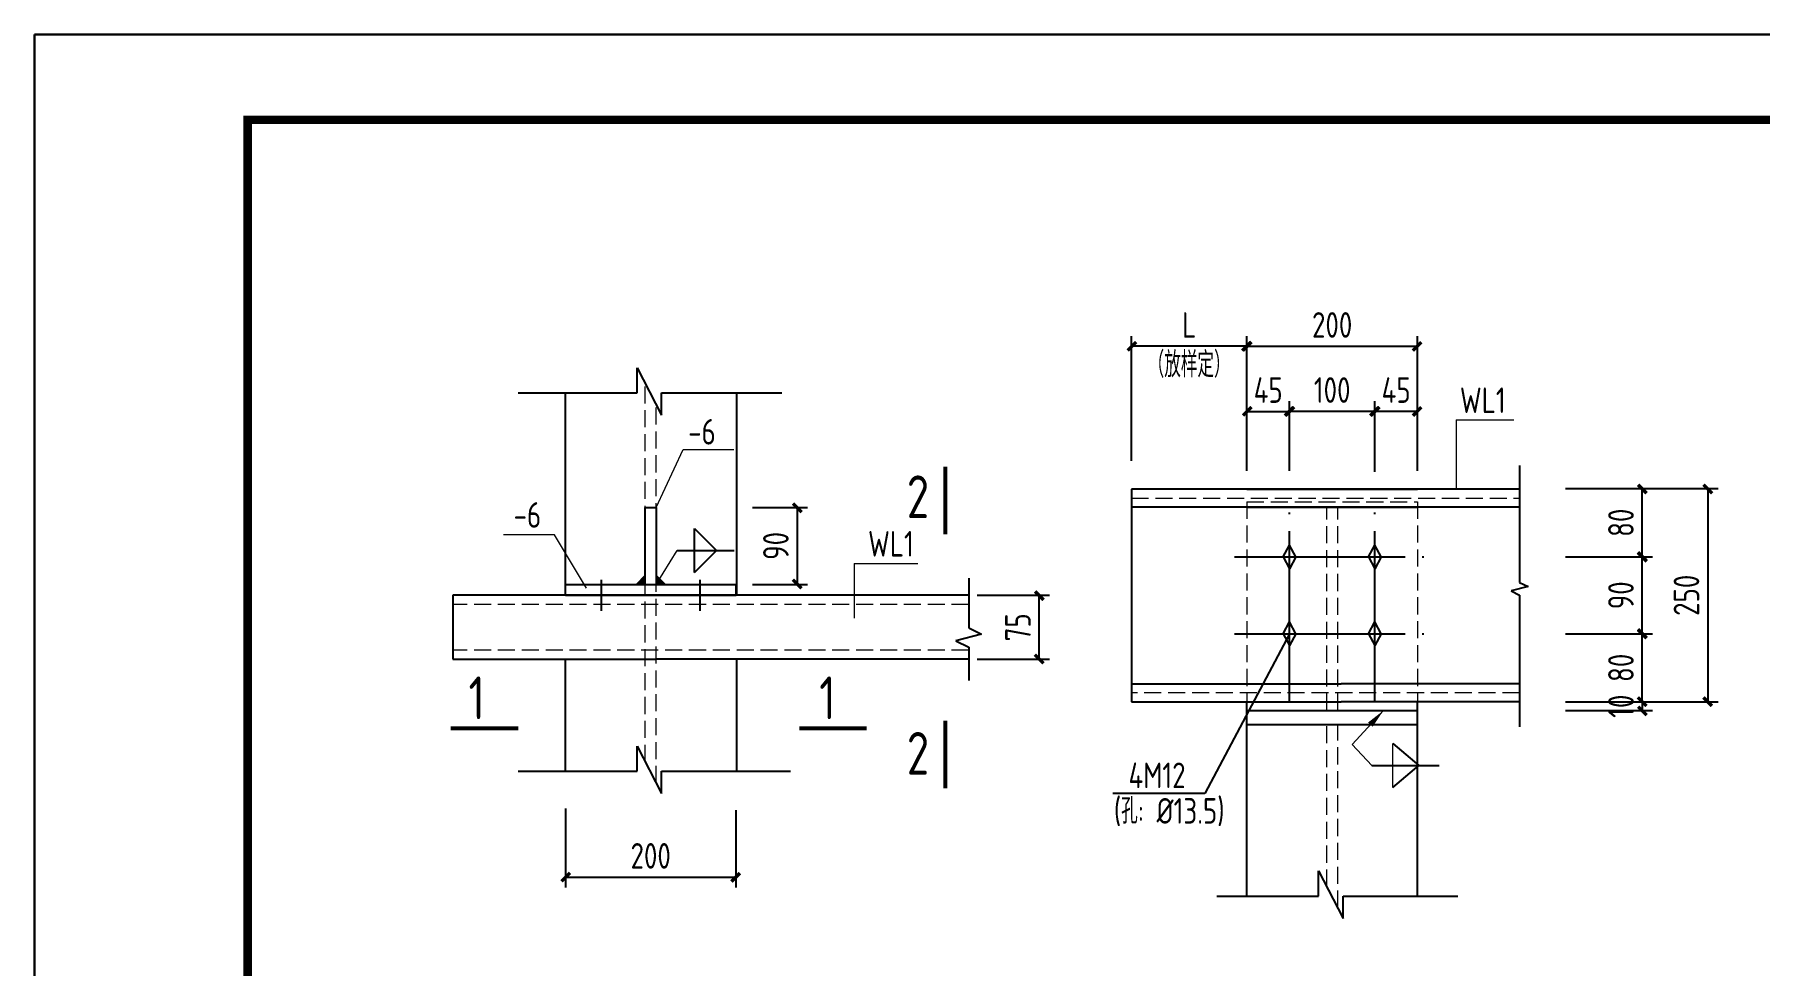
# Model space of a CAD drawing. Header units: millimetres. Extents: x 866561 to 876967, y 40200 to 44891.
# Drawn here: x 874159.4 to 874361.6, y 40693.1 to 40802.1 of the extents above; entities that cross this region are included whole.
import ezdxf

# ---------------------------------------------------------------- set-up
doc = ezdxf.new("R2010")
doc.units = ezdxf.units.MM
doc.header["$LTSCALE"] = 1000
doc.header["$MEASUREMENT"] = 0
for name, pattern in [('DASH', [0.35, 0.25, -0.1]), ('DASHED', [117.236842, 78.157895, -39.078947]), ('DOTE', [2.42, 2, -0.2, 0.02, -0.2])]:
    doc.linetypes.add(name, pattern=pattern)
for name, color, linetype, lineweight in [('1', 4, 'Continuous', 70), ('D3', 62, 'Continuous', 9), ('LZ', 64, 'Continuous', 9), ('数字', 3, 'Continuous', 9)]:
    doc.layers.add(name, color=color, linetype=linetype, lineweight=lineweight)
for name, color, linetype in [('D1', 112, 'Continuous'), ('D2', 6, 'Continuous'), ('DIM', 7, 'Continuous'), ('DOTE', 1, 'DOTE'), ('GJ', 6, 'Continuous'), ('PUB_DIM', 3, 'Continuous'), ('THIN', 7, 'Continuous'), ('桩', 6, 'Continuous')]:
    doc.layers.add(name, color=color, linetype=linetype)
doc.styles.add('GBHZ', font='gbenor.shx', dxfattribs={"width": 0.9, "bigfont": 'gbcbig.shx'})
doc.dimstyles.new('Y10', dxfattribs={"dimscale": 0, "dimtxt": 3, "dimasz": 0.01, "dimexe": 1.2, "dimexo": 1, "dimgap": 1, "dimtad": 1, "dimdec": 0, "dimlfac": 10, "dimzin": 0, "dimdsep": 46, "dimtxsty": 'GBHZ', "dimblk1": 'DX', "dimblk2": 'DX', "dimsah": 1, "dimcen": 0.09, "dimdle": 1, "dimadec": 0, "dimazin": 0, "dimtfac": 1, "dimtdec": 0, "dimtix": 1, "dimtmove": 2, "dimatfit": 3, "dimldrblk": 'DX', "dimfxl": 0, "dimtolj": 1, "dimtzin": 0, "dimarcsym": 0})

# ---------------------------------------------------------------- blocks, each defined once
blk = doc.blocks.new('DX')
at = {"color": 0, "linetype": 'ByBlock', "const_width": 40}
blk.add_lwpolyline([(-54, -51), (46, 49)], dxfattribs=at)
blk = doc.blocks.new('*D666')
at = {"layer": 'Defpoints', "color": 0, "linetype": 'ByBlock'}
for p in [(874321.5, 40765.61), (874301.5, 40752.03), (874321.5, 40752.03)]:
    blk.add_point(p, dxfattribs=at)
at = {"layer": 'dim', "color": 0, "linetype": 'ByBlock', "lineweight": -2}
for p, q in [((874301.5, 40753.03), (874301.5, 40766.81)), ((874321.5, 40753.03), (874321.5, 40766.81)), ((874301.51, 40765.61), (874321.49, 40765.61))]:
    blk.add_line(p, q, dxfattribs=at)
at = {"layer": 'dim', "color": 0, "linetype": 'ByBlock', "lineweight": -2, "xscale": 0.01, "yscale": 0.01, "zscale": 0.01, "rotation": 180}
blk.add_blockref('DX', (874301.5, 40765.61), dxfattribs=at)
at = {"layer": 'dim', "color": 0, "linetype": 'ByBlock', "lineweight": -2, "xscale": 0.01, "yscale": 0.01, "zscale": 0.01}
blk.add_blockref('DX', (874321.5, 40765.61), dxfattribs=at)
at = {"layer": 'dim', "color": 0, "linetype": 'ByBlock', "insert": (874311.5, 40768.11), "char_height": 3, "attachment_point": 5, "style": 'GBHZ'}
blk.add_mtext('\\A1;200', dxfattribs=at)
blk = doc.blocks.new('*D667')
at = {"layer": 'Defpoints', "color": 0, "linetype": 'ByBlock'}
for p in [(874316.5, 40757.98), (874316.5, 40750.03), (874321.5, 40750.03)]:
    blk.add_point(p, dxfattribs=at)
at = {"layer": 'dim', "color": 0, "linetype": 'ByBlock', "lineweight": -2}
for p, q in [((874316.5, 40751.03), (874316.5, 40759.18)), ((874321.49, 40757.98), (874316.51, 40757.98)), ((874321.5, 40751.03), (874321.5, 40759.18))]:
    blk.add_line(p, q, dxfattribs=at)
at = {"layer": 'dim', "color": 0, "linetype": 'ByBlock', "lineweight": -2, "xscale": 0.01, "yscale": 0.01, "zscale": 0.01, "rotation": 180}
blk.add_blockref('DX', (874316.5, 40757.98), dxfattribs=at)
at = {"layer": 'dim', "color": 0, "linetype": 'ByBlock', "lineweight": -2, "xscale": 0.01, "yscale": 0.01, "zscale": 0.01}
blk.add_blockref('DX', (874321.5, 40757.98), dxfattribs=at)
at = {"layer": 'dim', "color": 0, "linetype": 'ByBlock', "insert": (874319, 40760.48), "char_height": 3, "attachment_point": 5, "style": 'GBHZ'}
blk.add_mtext('\\A1;45', dxfattribs=at)
blk = doc.blocks.new('*D668')
at = {"layer": 'Defpoints', "color": 0, "linetype": 'ByBlock'}
for p in [(874306.5, 40757.98), (874306.5, 40750.03), (874316.5, 40749.89)]:
    blk.add_point(p, dxfattribs=at)
at = {"layer": 'dim', "color": 0, "linetype": 'ByBlock', "lineweight": -2}
for p, q in [((874306.5, 40751.03), (874306.5, 40759.18)), ((874316.49, 40757.98), (874306.51, 40757.98)), ((874316.5, 40750.89), (874316.5, 40759.18))]:
    blk.add_line(p, q, dxfattribs=at)
at = {"layer": 'dim', "color": 0, "linetype": 'ByBlock', "lineweight": -2, "xscale": 0.01, "yscale": 0.01, "zscale": 0.01, "rotation": 180}
blk.add_blockref('DX', (874306.5, 40757.98), dxfattribs=at)
at = {"layer": 'dim', "color": 0, "linetype": 'ByBlock', "lineweight": -2, "xscale": 0.01, "yscale": 0.01, "zscale": 0.01}
blk.add_blockref('DX', (874316.5, 40757.98), dxfattribs=at)
at = {"layer": 'dim', "color": 0, "linetype": 'ByBlock', "insert": (874311.5, 40760.48), "char_height": 3, "attachment_point": 5, "style": 'GBHZ'}
blk.add_mtext('\\A1;100', dxfattribs=at)
blk = doc.blocks.new('*D669')
at = {"layer": 'Defpoints', "color": 0, "linetype": 'ByBlock'}
for p in [(874306.5, 40757.98), (874301.5, 40750.03), (874306.5, 40750.03)]:
    blk.add_point(p, dxfattribs=at)
at = {"layer": 'dim', "color": 0, "linetype": 'ByBlock', "lineweight": -2}
for p, q in [((874301.5, 40751.03), (874301.5, 40759.18)), ((874301.51, 40757.98), (874306.49, 40757.98)), ((874306.5, 40751.03), (874306.5, 40759.18))]:
    blk.add_line(p, q, dxfattribs=at)
at = {"layer": 'dim', "color": 0, "linetype": 'ByBlock', "lineweight": -2, "xscale": 0.01, "yscale": 0.01, "zscale": 0.01, "rotation": 180}
blk.add_blockref('DX', (874301.5, 40757.98), dxfattribs=at)
at = {"layer": 'dim', "color": 0, "linetype": 'ByBlock', "lineweight": -2, "xscale": 0.01, "yscale": 0.01, "zscale": 0.01}
blk.add_blockref('DX', (874306.5, 40757.98), dxfattribs=at)
at = {"layer": 'dim', "color": 0, "linetype": 'ByBlock', "insert": (874304, 40760.48), "char_height": 3, "attachment_point": 5, "style": 'GBHZ'}
blk.add_mtext('\\A1;45', dxfattribs=at)
blk = doc.blocks.new('*D670')
at = {"layer": 'Defpoints', "color": 0, "linetype": 'ByBlock'}
for p in [(874342.29, 40748.93), (874342.29, 40723.93), (874355.54, 40723.93)]:
    blk.add_point(p, dxfattribs=at)
at = {"layer": 'dim', "color": 0, "linetype": 'ByBlock', "lineweight": -2}
for p, q in [((874343.29, 40748.93), (874356.74, 40748.93)), ((874355.54, 40748.92), (874355.54, 40723.94)), ((874343.29, 40723.93), (874356.74, 40723.93))]:
    blk.add_line(p, q, dxfattribs=at)
at = {"layer": 'dim', "color": 0, "linetype": 'ByBlock', "lineweight": -2, "xscale": 0.01, "yscale": 0.01, "zscale": 0.01}
for p, rotation in [((874355.54, 40748.93), 90), ((874355.54, 40723.93), 270)]:
    blk.add_blockref('DX', p, dxfattribs=dict(at, rotation=rotation))
at = {"layer": 'dim', "color": 0, "linetype": 'ByBlock', "insert": (874353.04, 40736.43), "char_height": 3, "attachment_point": 5, "rotation": 90, "style": 'GBHZ'}
blk.add_mtext('\\A1;250', dxfattribs=at)
blk = doc.blocks.new('*D671')
at = {"layer": 'Defpoints', "color": 0, "linetype": 'ByBlock'}
for p in [(874337.87, 40748.93), (874347.86, 40748.93), (874337.87, 40740.93)]:
    blk.add_point(p, dxfattribs=at)
at = {"layer": 'dim', "color": 0, "linetype": 'ByBlock', "lineweight": -2}
for p, q in [((874338.87, 40748.93), (874349.06, 40748.93)), ((874347.86, 40740.94), (874347.86, 40748.92)), ((874338.87, 40740.93), (874349.06, 40740.93))]:
    blk.add_line(p, q, dxfattribs=at)
at = {"layer": 'dim', "color": 0, "linetype": 'ByBlock', "lineweight": -2, "xscale": 0.01, "yscale": 0.01, "zscale": 0.01}
for p, rotation in [((874347.86, 40748.93), 90), ((874347.86, 40740.93), 270)]:
    blk.add_blockref('DX', p, dxfattribs=dict(at, rotation=rotation))
at = {"layer": 'dim', "color": 0, "linetype": 'ByBlock', "insert": (874345.36, 40744.93), "char_height": 3, "attachment_point": 5, "rotation": 90, "style": 'GBHZ'}
blk.add_mtext('\\A1;80', dxfattribs=at)
blk = doc.blocks.new('*D672')
at = {"layer": 'Defpoints', "color": 0, "linetype": 'ByBlock'}
for p in [(874337.87, 40740.93), (874347.86, 40740.93), (874337.87, 40731.93)]:
    blk.add_point(p, dxfattribs=at)
at = {"layer": 'dim', "color": 0, "linetype": 'ByBlock', "lineweight": -2}
for p, q in [((874338.87, 40740.93), (874349.06, 40740.93)), ((874347.86, 40731.94), (874347.86, 40740.92)), ((874338.87, 40731.93), (874349.06, 40731.93))]:
    blk.add_line(p, q, dxfattribs=at)
at = {"layer": 'dim', "color": 0, "linetype": 'ByBlock', "lineweight": -2, "xscale": 0.01, "yscale": 0.01, "zscale": 0.01}
for p, rotation in [((874347.86, 40740.93), 90), ((874347.86, 40731.93), 270)]:
    blk.add_blockref('DX', p, dxfattribs=dict(at, rotation=rotation))
at = {"layer": 'dim', "color": 0, "linetype": 'ByBlock', "insert": (874345.36, 40736.43), "char_height": 3, "attachment_point": 5, "rotation": 90, "style": 'GBHZ'}
blk.add_mtext('\\A1;90', dxfattribs=at)
blk = doc.blocks.new('*D673')
at = {"layer": 'Defpoints', "color": 0, "linetype": 'ByBlock'}
for p in [(874337.87, 40731.93), (874347.86, 40731.93), (874337.87, 40723.93)]:
    blk.add_point(p, dxfattribs=at)
at = {"layer": 'dim', "color": 0, "linetype": 'ByBlock', "lineweight": -2}
for p, q in [((874338.87, 40731.93), (874349.06, 40731.93)), ((874347.86, 40723.94), (874347.86, 40731.92)), ((874338.87, 40723.93), (874349.06, 40723.93))]:
    blk.add_line(p, q, dxfattribs=at)
at = {"layer": 'dim', "color": 0, "linetype": 'ByBlock', "lineweight": -2, "xscale": 0.01, "yscale": 0.01, "zscale": 0.01}
for p, rotation in [((874347.86, 40731.93), 90), ((874347.86, 40723.93), 270)]:
    blk.add_blockref('DX', p, dxfattribs=dict(at, rotation=rotation))
at = {"layer": 'dim', "color": 0, "linetype": 'ByBlock', "insert": (874345.36, 40727.93), "char_height": 3, "attachment_point": 5, "rotation": 90, "style": 'GBHZ'}
blk.add_mtext('\\A1;80', dxfattribs=at)
blk = doc.blocks.new('*D674')
at = {"layer": 'Defpoints', "color": 0, "linetype": 'ByBlock'}
for p in [(874287.98, 40765.61), (874301.5, 40756.43), (874287.98, 40751.19)]:
    blk.add_point(p, dxfattribs=at)
at = {"layer": 'dim', "color": 0, "linetype": 'ByBlock', "lineweight": -2}
for p, q in [((874287.98, 40752.19), (874287.98, 40766.81)), ((874301.5, 40757.43), (874301.5, 40766.81)), ((874301.49, 40765.61), (874287.99, 40765.61))]:
    blk.add_line(p, q, dxfattribs=at)
at = {"layer": 'dim', "color": 0, "linetype": 'ByBlock', "lineweight": -2, "xscale": 0.01, "yscale": 0.01, "zscale": 0.01, "rotation": 180}
blk.add_blockref('DX', (874287.98, 40765.61), dxfattribs=at)
at = {"layer": 'dim', "color": 0, "linetype": 'ByBlock', "lineweight": -2, "xscale": 0.01, "yscale": 0.01, "zscale": 0.01}
blk.add_blockref('DX', (874301.5, 40765.61), dxfattribs=at)
at = {"layer": 'dim', "color": 0, "linetype": 'ByBlock', "insert": (874294.74, 40768.11), "char_height": 3, "attachment_point": 5, "style": 'GBHZ'}
blk.add_mtext('\\A1;L', dxfattribs=at)
blk = doc.blocks.new('*D684')
at = {"layer": 'Defpoints', "color": 0, "linetype": 'ByBlock'}
for p in [(874268.89, 40736.43), (874277.16, 40736.43), (874268.89, 40728.93)]:
    blk.add_point(p, dxfattribs=at)
at = {"layer": 'dim', "color": 0, "linetype": 'ByBlock', "lineweight": -2}
for p, q in [((874269.89, 40736.43), (874278.36, 40736.43)), ((874277.16, 40728.94), (874277.16, 40736.42)), ((874269.89, 40728.93), (874278.36, 40728.93))]:
    blk.add_line(p, q, dxfattribs=at)
at = {"layer": 'dim', "color": 0, "linetype": 'ByBlock', "lineweight": -2, "xscale": 0.01, "yscale": 0.01, "zscale": 0.01}
for p, rotation in [((874277.16, 40736.43), 90), ((874277.16, 40728.93), 270)]:
    blk.add_blockref('DX', p, dxfattribs=dict(at, rotation=rotation))
at = {"layer": 'dim', "color": 0, "linetype": 'ByBlock', "insert": (874274.66, 40732.68), "char_height": 3, "attachment_point": 5, "rotation": 90, "style": 'GBHZ'}
blk.add_mtext('\\A1;75', dxfattribs=at)
blk = doc.blocks.new('*D685')
at = {"layer": 'Defpoints', "color": 0, "linetype": 'ByBlock'}
for p in [(874242.53, 40746.72), (874242.53, 40737.71), (874248.78, 40737.71)]:
    blk.add_point(p, dxfattribs=at)
at = {"layer": 'dim', "color": 0, "linetype": 'ByBlock', "lineweight": -2}
for p, q in [((874243.53, 40746.72), (874249.98, 40746.72)), ((874248.78, 40746.71), (874248.78, 40737.72)), ((874243.53, 40737.71), (874249.98, 40737.71))]:
    blk.add_line(p, q, dxfattribs=at)
at = {"layer": 'dim', "color": 0, "linetype": 'ByBlock', "lineweight": -2, "xscale": 0.01, "yscale": 0.01, "zscale": 0.01}
for p, rotation in [((874248.78, 40746.72), 90), ((874248.78, 40737.71), 270)]:
    blk.add_blockref('DX', p, dxfattribs=dict(at, rotation=rotation))
at = {"layer": 'dim', "color": 0, "linetype": 'ByBlock', "insert": (874246.28, 40742.22), "char_height": 3, "attachment_point": 5, "rotation": 90, "style": 'GBHZ'}
blk.add_mtext('\\A1;90', dxfattribs=at)
blk = doc.blocks.new('*D686')
at = {"layer": 'Defpoints', "color": 0, "linetype": 'ByBlock'}
for p in [(874221.6, 40712.45), (874241.6, 40712.24), (874241.6, 40703.4)]:
    blk.add_point(p, dxfattribs=at)
at = {"layer": 'dim', "color": 0, "linetype": 'ByBlock', "lineweight": -2}
for p, q in [((874221.6, 40711.45), (874221.6, 40702.2)), ((874241.6, 40711.24), (874241.6, 40702.2)), ((874221.61, 40703.4), (874241.59, 40703.4))]:
    blk.add_line(p, q, dxfattribs=at)
at = {"layer": 'dim', "color": 0, "linetype": 'ByBlock', "lineweight": -2, "xscale": 0.01, "yscale": 0.01, "zscale": 0.01, "rotation": 180}
blk.add_blockref('DX', (874221.6, 40703.4), dxfattribs=at)
at = {"layer": 'dim', "color": 0, "linetype": 'ByBlock', "lineweight": -2, "xscale": 0.01, "yscale": 0.01, "zscale": 0.01}
blk.add_blockref('DX', (874241.6, 40703.4), dxfattribs=at)
at = {"layer": 'dim', "color": 0, "linetype": 'ByBlock', "insert": (874231.6, 40705.9), "char_height": 3, "attachment_point": 5, "style": 'GBHZ'}
blk.add_mtext('\\A1;200', dxfattribs=at)
blk = doc.blocks.new('*D687')
at = {"layer": 'Defpoints', "color": 0, "linetype": 'ByBlock'}
for p in [(874337.87, 40723.93), (874337.87, 40722.93), (874347.86, 40722.93)]:
    blk.add_point(p, dxfattribs=at)
at = {"layer": 'dim', "color": 0, "linetype": 'ByBlock', "lineweight": -2}
for p, q in [((874338.87, 40723.93), (874349.06, 40723.93)), ((874347.86, 40723.94), (874347.86, 40723.95)), ((874347.86, 40723.93), (874347.86, 40722.93)), ((874338.87, 40722.93), (874349.06, 40722.93)), ((874347.86, 40722.92), (874347.86, 40722.91))]:
    blk.add_line(p, q, dxfattribs=at)
at = {"layer": 'dim', "color": 0, "linetype": 'ByBlock', "lineweight": -2, "xscale": 0.01, "yscale": 0.01, "zscale": 0.01}
for p, rotation in [((874347.86, 40723.93), 270), ((874347.86, 40722.93), 90)]:
    blk.add_blockref('DX', p, dxfattribs=dict(at, rotation=rotation))
at = {"layer": 'dim', "color": 0, "linetype": 'ByBlock', "insert": (874345.36, 40723.43), "char_height": 3, "attachment_point": 5, "rotation": 90, "style": 'GBHZ'}
blk.add_mtext('\\A1;10', dxfattribs=at)

msp = doc.modelspace()

# ---------------------------------------------------------------- linework, layer by layer
for p, q in [((874159.353, 40208.139), (874159.353, 40802.139)), ((874159.353, 40802.139), (874159.353, 40208.139))]:
    msp.add_line(p, q)
at = {"color": 0}
for p, q in [((875000.353, 40802.139), (874159.353, 40802.139)), ((874159.353, 40802.139), (875000.353, 40802.139))]:
    msp.add_line(p, q, dxfattribs=at)
at = {"color": 0, "const_width": 1}
msp.add_lwpolyline([(874990.353, 40218.139), (874184.353, 40218.139), (874184.353, 40792.139), (874990.353, 40792.139)], close=True, dxfattribs=at)
at = {"layer": '1', "color": 2, "const_width": 0.48}
for points in [[(874266.146, 40743.578), (874266.146, 40751.5)], [(874266.146, 40713.804), (874266.146, 40721.726)], [(874208.152, 40720.852), (874216.074, 40720.852)], [(874249.018, 40720.852), (874256.94, 40720.852)]]:
    msp.add_lwpolyline(points, dxfattribs=at)
at = {"layer": 'D1', "color": 251}
for p, q in [((874230, 40763.087), (874232.876, 40757.537)), ((874230, 40760.154), (874230, 40763.087)), ((874216.074, 40760.154), (874230, 40760.154)), ((874232.876, 40760.154), (874246.984, 40760.154)), ((874232.876, 40757.537), (874232.876, 40760.154)), ((874236.728, 40744.244), (874239.297, 40741.675)), ((874236.728, 40739.106), (874236.728, 40744.244)), ((874234.698, 40741.675), (874241.379, 40741.675)), ((874236.728, 40739.106), (874239.297, 40741.675)), ((874306.502, 40731.928), (874296.59, 40713.212)), ((874230, 40715.838), (874230, 40718.771)), ((874230, 40718.771), (874232.876, 40713.221)), ((874318.596, 40719.048), (874321.666, 40716.479)), ((874216.074, 40715.838), (874230, 40715.838)), ((874232.876, 40715.838), (874247.984, 40715.838)), ((874232.876, 40713.221), (874232.876, 40715.838)), ((874316.137, 40716.479), (874324.047, 40716.479)), ((874318.596, 40713.91), (874321.666, 40716.479)), ((874296.59, 40713.212), (874285.767, 40713.212)), ((874309.916, 40701.196), (874309.916, 40704.128)), ((874309.916, 40704.128), (874312.792, 40698.579)), ((874297.961, 40701.196), (874309.916, 40701.196)), ((874312.792, 40698.579), (874312.792, 40701.196)), ((874312.792, 40701.196), (874326.245, 40701.196))]:
    msp.add_line(p, q, dxfattribs=at)
at = {"layer": 'D2'}
for p, q in [((874221.604, 40736.429), (874221.604, 40760.154)), ((874241.711, 40736.429), (874241.711, 40760.154)), ((874333.47, 40748.885), (874287.972, 40748.885)), ((874301.505, 40748.885), (874321.505, 40748.885)), ((874230.962, 40746.717), (874232.247, 40746.717)), ((874230.962, 40737.714), (874230.962, 40746.717)), ((874232.247, 40746.717), (874232.247, 40737.714)), ((874333.47, 40746.743), (874287.972, 40746.743)), ((874221.604, 40737.714), (874241.604, 40737.714)), ((874221.604, 40736.429), (874221.604, 40737.714)), ((874241.604, 40736.429), (874241.604, 40737.714)), ((874268.886, 40736.429), (874208.402, 40736.429)), ((874221.604, 40736.429), (874241.604, 40736.429)), ((874208.402, 40728.931), (874232.247, 40728.931)), ((874221.604, 40715.838), (874221.604, 40728.931)), ((874268.886, 40728.931), (874232.247, 40728.931)), ((874241.711, 40715.838), (874241.711, 40728.931)), ((874287.972, 40726.072), (874312.575, 40726.072)), ((874333.47, 40726.072), (874312.575, 40726.072)), ((874287.972, 40723.931), (874312.575, 40723.931)), ((874301.505, 40701.196), (874301.505, 40723.931)), ((874333.47, 40723.931), (874312.575, 40723.931)), ((874321.505, 40701.196), (874321.505, 40723.931)), ((874301.505, 40722.93), (874321.505, 40722.93)), ((874301.505, 40721.292), (874321.505, 40721.292))]:
    msp.add_line(p, q, dxfattribs=at)
at = {"layer": 'D2', "linetype": 'Continuous'}
for p, q in [((874287.972, 40748.885), (874287.972, 40723.931)), ((874225.823, 40734.609), (874225.823, 40738.249)), ((874237.385, 40734.609), (874237.385, 40738.249))]:
    msp.add_line(p, q, dxfattribs=at)
at = {"layer": 'D2', "linetype": 'DASHED'}
msp.add_line((874301.505, 40746.743), (874321.505, 40746.743), dxfattribs=at)
at = {"layer": 'D3', "color": 251}
for p, q in [((874326.049, 40756.995), (874326.049, 40748.885)), ((874326.049, 40756.995), (874332.781, 40756.995)), ((874232.247, 40746.717), (874235.413, 40753.529)), ((874235.413, 40753.529), (874241.34, 40753.529)), ((874220.312, 40743.511), (874214.359, 40743.511)), ((874224.074, 40737.286), (874220.312, 40743.511)), ((874232.247, 40737.714), (874234.698, 40741.675)), ((874255.441, 40740.176), (874255.441, 40733.735)), ((874255.441, 40740.176), (874262.903, 40740.176)), ((874313.844, 40718.949), (874317.515, 40722.93)), ((874313.844, 40718.949), (874316.137, 40716.479)), ((874318.596, 40713.91), (874318.596, 40719.048))]:
    msp.add_line(p, q, dxfattribs=at)
at = {"layer": 'D3'}
for p, q in [((874229.891, 40737.714), (874230.962, 40738.784)), ((874233.317, 40737.714), (874232.247, 40738.784))]:
    msp.add_line(p, q, dxfattribs=at)
for points in [[(874229.891, 40737.714), (874230.962, 40737.714), (874230.962, 40738.784), (874230.962, 40737.714)], [(874233.317, 40737.714), (874232.247, 40737.714), (874232.247, 40738.784), (874232.247, 40737.714)]]:
    msp.add_solid(points, dxfattribs=at)
at = {"layer": 'D3', "color": 251}
msp.add_solid([(874316.252, 40721.038), (874317.515, 40722.93), (874316.252, 40721.038), (874315.703, 40721.518)], dxfattribs=at)
at = {"layer": 'DOTE', "linetype": 'DOTE', "ltscale": 0.01}
for p, q in [((874306.505, 40723.931), (874306.505, 40747.814)), ((874316.505, 40723.931), (874316.505, 40747.814)), ((874300.054, 40740.931), (874322.956, 40740.931)), ((874300.054, 40731.928), (874322.956, 40731.928))]:
    msp.add_line(p, q, dxfattribs=at)
at = {"layer": 'GJ', "linetype": 'Continuous'}
msp.add_line((874208.402, 40736.429), (874208.402, 40728.931), dxfattribs=at)
at = {"layer": 'LZ', "color": 251, "linetype": 'DASH', "ltscale": 0.008}
for p, q in [((874230.962, 40716.915), (874230.962, 40761.231)), ((874232.247, 40714.436), (874232.247, 40758.752)), ((874287.972, 40747.814), (874333.47, 40747.814)), ((874301.505, 40747.4), (874321.505, 40747.4)), ((874301.505, 40747.4), (874301.505, 40723.931)), ((874310.863, 40722.93), (874310.863, 40746.743)), ((874312.147, 40722.93), (874312.147, 40746.743)), ((874321.505, 40747.4), (874321.505, 40723.931)), ((874268.886, 40735.359), (874208.402, 40735.359)), ((874268.886, 40730.001), (874208.402, 40730.001)), ((874333.47, 40725.001), (874287.972, 40725.001)), ((874310.863, 40702.302), (874310.863, 40721.292)), ((874312.147, 40699.823), (874312.147, 40721.292))]:
    msp.add_line(p, q, dxfattribs=at)
at = {"layer": 'THIN'}
for p, q in [((874333.47, 40751.641), (874333.47, 40737.948)), ((874268.886, 40738.429), (874268.886, 40732.608)), ((874333.47, 40736.448), (874333.47, 40721.003)), ((874270.386, 40731.858), (874267.386, 40731.108)), ((874268.886, 40732.608), (874270.386, 40731.858)), ((874267.386, 40731.108), (874268.886, 40730.358)), ((874268.886, 40730.358), (874268.886, 40726.431))]:
    msp.add_line(p, q, dxfattribs=at)
at = {"layer": 'THIN', "linetype": 'ByBlock'}
for p, q in [((874334.47, 40737.448), (874332.47, 40736.948)), ((874333.47, 40737.948), (874334.47, 40737.448)), ((874332.47, 40736.948), (874333.47, 40736.448))]:
    msp.add_line(p, q, dxfattribs=at)
at = {"layer": '桩'}
for p, q in [((874305.756, 40740.931), (874306.505, 40742.312)), ((874307.254, 40740.931), (874306.505, 40742.312)), ((874315.756, 40740.931), (874316.505, 40742.312)), ((874317.254, 40740.931), (874316.505, 40742.312)), ((874305.756, 40740.931), (874306.505, 40739.549)), ((874307.254, 40740.931), (874306.505, 40739.549)), ((874315.756, 40740.931), (874316.505, 40739.549)), ((874317.254, 40740.931), (874316.505, 40739.549)), ((874305.756, 40731.928), (874306.505, 40733.309)), ((874305.756, 40731.928), (874306.505, 40730.546)), ((874307.254, 40731.928), (874306.505, 40733.309)), ((874307.254, 40731.928), (874306.505, 40730.546)), ((874315.756, 40731.928), (874316.505, 40733.309)), ((874315.756, 40731.928), (874316.505, 40730.546)), ((874317.254, 40731.928), (874316.505, 40733.309)), ((874317.254, 40731.928), (874316.505, 40730.546))]:
    msp.add_line(p, q, dxfattribs=at)

# ---------------------------------------------------------------- texts
at = {"layer": 'PUB_DIM', "style": 'GBHZ', "width": 0.9}
for s, p in [('2', (874261.626, 40745.478)), ('1', (874210.244, 40721.921)), ('1', (874251.361, 40721.921)), ('2', (874261.626, 40715.414))]:
    msp.add_text(s, height=5, dxfattribs=at).set_placement(p)
at = {"layer": '数字', "style": 'GBHZ', "width": 0.9}
for s, p in [('（放样定）', (874289.871, 40761.965)), ('WL1', (874326.469, 40757.784)), ('-6', (874235.995, 40754.094)), ('-6', (874215.531, 40744.349)), ('WL1', (874257.08, 40740.965)), ('4M12', (874287.618, 40713.835)), ('(孔: %%C13.5)', (874285.901, 40709.671))]:
    msp.add_text(s, height=3, dxfattribs=at).set_placement(p)

# ---------------------------------------------------------------- dimensions: what is measured, and where the dimension line sits
at = {"layer": 'dim', "linetype": 'ByBlock'}
for base, p1, p2, text, picture, middle in [((874287.977, 40765.614), (874301.505, 40756.435), (874287.977, 40751.194), 'L', '*D674', (874294.741, 40768.114)), ((874306.505, 40757.981), (874301.505, 40750.027), (874306.505, 40750.027), '45', '*D669', (874304.005, 40760.481))]:
    dim = msp.add_linear_dim(base=base, p1=p1, p2=p2, text=text, dimstyle='Y10', override={"dimscale": 1}, dxfattribs=at)
    dim.commit()
    dim.dimension.update_dxf_attribs({"geometry": picture, "text_midpoint": middle})
for base, p1, p2, picture, middle in [((874321.505, 40765.614), (874301.505, 40752.027), (874321.505, 40752.027), '*D666', (874311.505, 40768.114)), ((874241.604, 40703.396), (874221.604, 40712.449), (874241.604, 40712.235), '*D686', (874231.604, 40705.896))]:
    dim = msp.add_linear_dim(base=base, p1=p1, p2=p2, dimstyle='Y10', override={"dimscale": 1}, dxfattribs=at)
    dim.commit()
    dim.dimension.update_dxf_attribs({"geometry": picture, "text_midpoint": middle})
for base, p1, p2, angle, picture, middle in [((874306.505, 40757.981), (874316.505, 40749.885), (874306.505, 40750.027), 180, '*D668', (874311.505, 40760.481)), ((874347.858, 40748.928), (874337.868, 40740.931), (874337.868, 40748.928), 90, '*D671', (874345.358, 40744.929)), ((874355.536, 40723.931), (874342.289, 40748.928), (874342.289, 40723.931), 90, '*D670', (874353.036, 40736.429)), ((874248.783, 40737.714), (874242.525, 40746.717), (874242.525, 40737.714), 90, '*D685', (874246.283, 40742.215)), ((874347.858, 40740.931), (874337.868, 40731.928), (874337.868, 40740.931), 90, '*D672', (874345.358, 40736.429)), ((874277.161, 40736.429), (874268.886, 40728.931), (874268.886, 40736.429), 90, '*D684', (874274.661, 40732.68)), ((874347.858, 40731.928), (874337.868, 40723.931), (874337.868, 40731.928), 90, '*D673', (874345.358, 40727.929)), ((874347.858, 40722.93), (874337.868, 40723.931), (874337.868, 40722.93), 270, '*D687', (874345.358, 40723.43))]:
    dim = msp.add_linear_dim(base=base, p1=p1, p2=p2, angle=angle, dimstyle='Y10', override={"dimscale": 1}, dxfattribs=at)
    dim.commit()
    dim.dimension.update_dxf_attribs({"geometry": picture, "text_midpoint": middle})
dim = msp.add_linear_dim(base=(874316.505, 40757.981), p1=(874321.505, 40750.027), p2=(874316.505, 40750.027), angle=180, text='45', dimstyle='Y10', override={"dimscale": 1}, dxfattribs=at)
dim.commit()
dim.dimension.update_dxf_attribs({"geometry": '*D667', "text_midpoint": (874319.005, 40760.481)})

doc.saveas('drawing.dxf')
